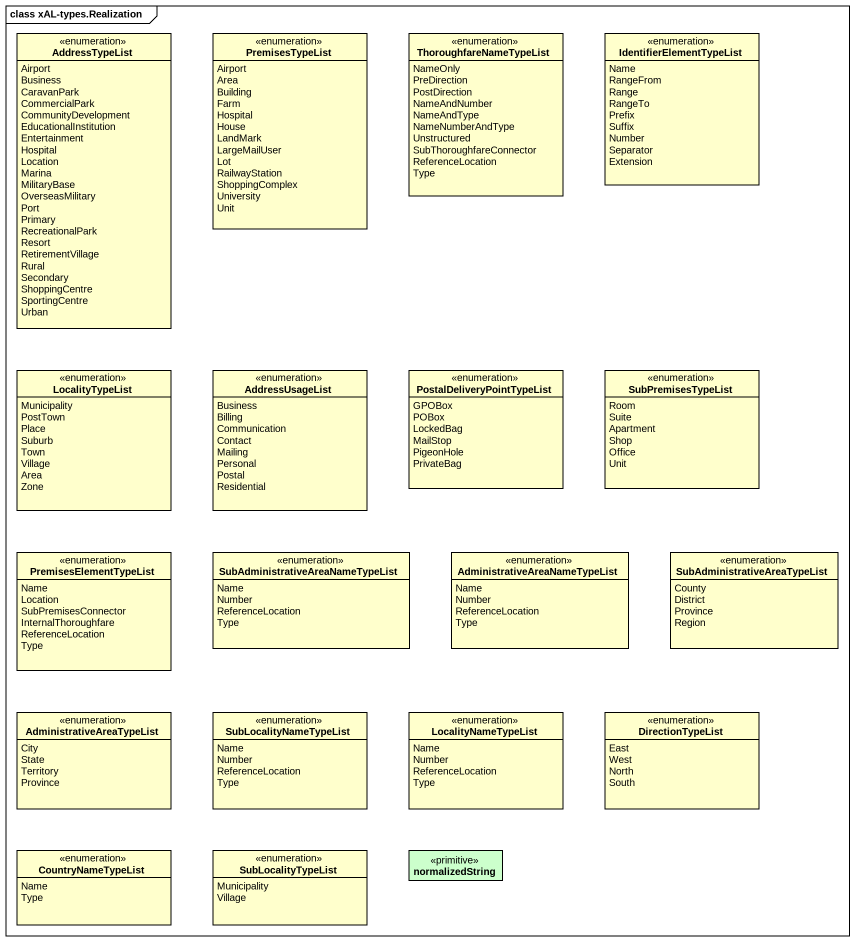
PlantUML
@startuml
mainframe class xAL-types.Realization
hide circle
hide empty members
enum AddressTypeList {
  Airport
  Business
  CaravanPark
  CommercialPark
  CommunityDevelopment
  EducationalInstitution
  Entertainment
  Hospital
  Location
  Marina
  MilitaryBase
  OverseasMilitary
  Port
  Primary
  RecreationalPark
  Resort
  RetirementVillage
  Rural
  Secondary
  ShoppingCentre
  SportingCentre
  Urban
}
enum PremisesTypeList {
  Airport
  Area
  Building
  Farm
  Hospital
  House
  LandMark
  LargeMailUser
  Lot
  RailwayStation
  ShoppingComplex
  University
  Unit
}
enum ThoroughfareNameTypeList {
  NameOnly
  PreDirection
  PostDirection
  NameAndNumber
  NameAndType
  NameNumberAndType
  Unstructured
  SubThoroughfareConnector
  ReferenceLocation
  Type
}
enum IdentifierElementTypeList {
  Name
  RangeFrom
  Range
  RangeTo
  Prefix
  Suffix
  Number
  Separator
  Extension
}
enum LocalityTypeList {
  Municipality
  PostTown
  Place
  Suburb
  Town
  Village
  Area
  Zone
}
enum AddressUsageList {
  Business
  Billing
  Communication
  Contact
  Mailing
  Personal
  Postal
  Residential
}
enum PostalDeliveryPointTypeList {
  GPOBox
  POBox
  LockedBag
  MailStop
  PigeonHole
  PrivateBag
}
enum SubPremisesTypeList {
  Room
  Suite
  Apartment
  Shop
  Office
  Unit
}
enum PremisesElementTypeList {
  Name
  Location
  SubPremisesConnector
  InternalThoroughfare
  ReferenceLocation
  Type
}
enum "SubAdministrativeAreaNameTypeList" as SubAdministrativeAreaNameTyp {
  Name
  Number
  ReferenceLocation
  Type
}
enum "AdministrativeAreaNameTypeList" as AdministrativeAreaNameTypeLi {
  Name
  Number
  ReferenceLocation
  Type
}
enum "SubAdministrativeAreaTypeList" as SubAdministrativeAreaTypeLis {
  County
  District
  Province
  Region
}
enum AdministrativeAreaTypeList {
  City
  State
  Territory
  Province
}
enum SubLocalityNameTypeList {
  Name
  Number
  ReferenceLocation
  Type
}
enum LocalityNameTypeList {
  Name
  Number
  ReferenceLocation
  Type
}
enum DirectionTypeList {
  East
  West
  North
  South
}
enum CountryNameTypeList {
  Name
  Type
}
enum SubLocalityTypeList {
  Municipality
  Village
}
class normalizedString <<primitive>> #CCFFCC
@enduml
